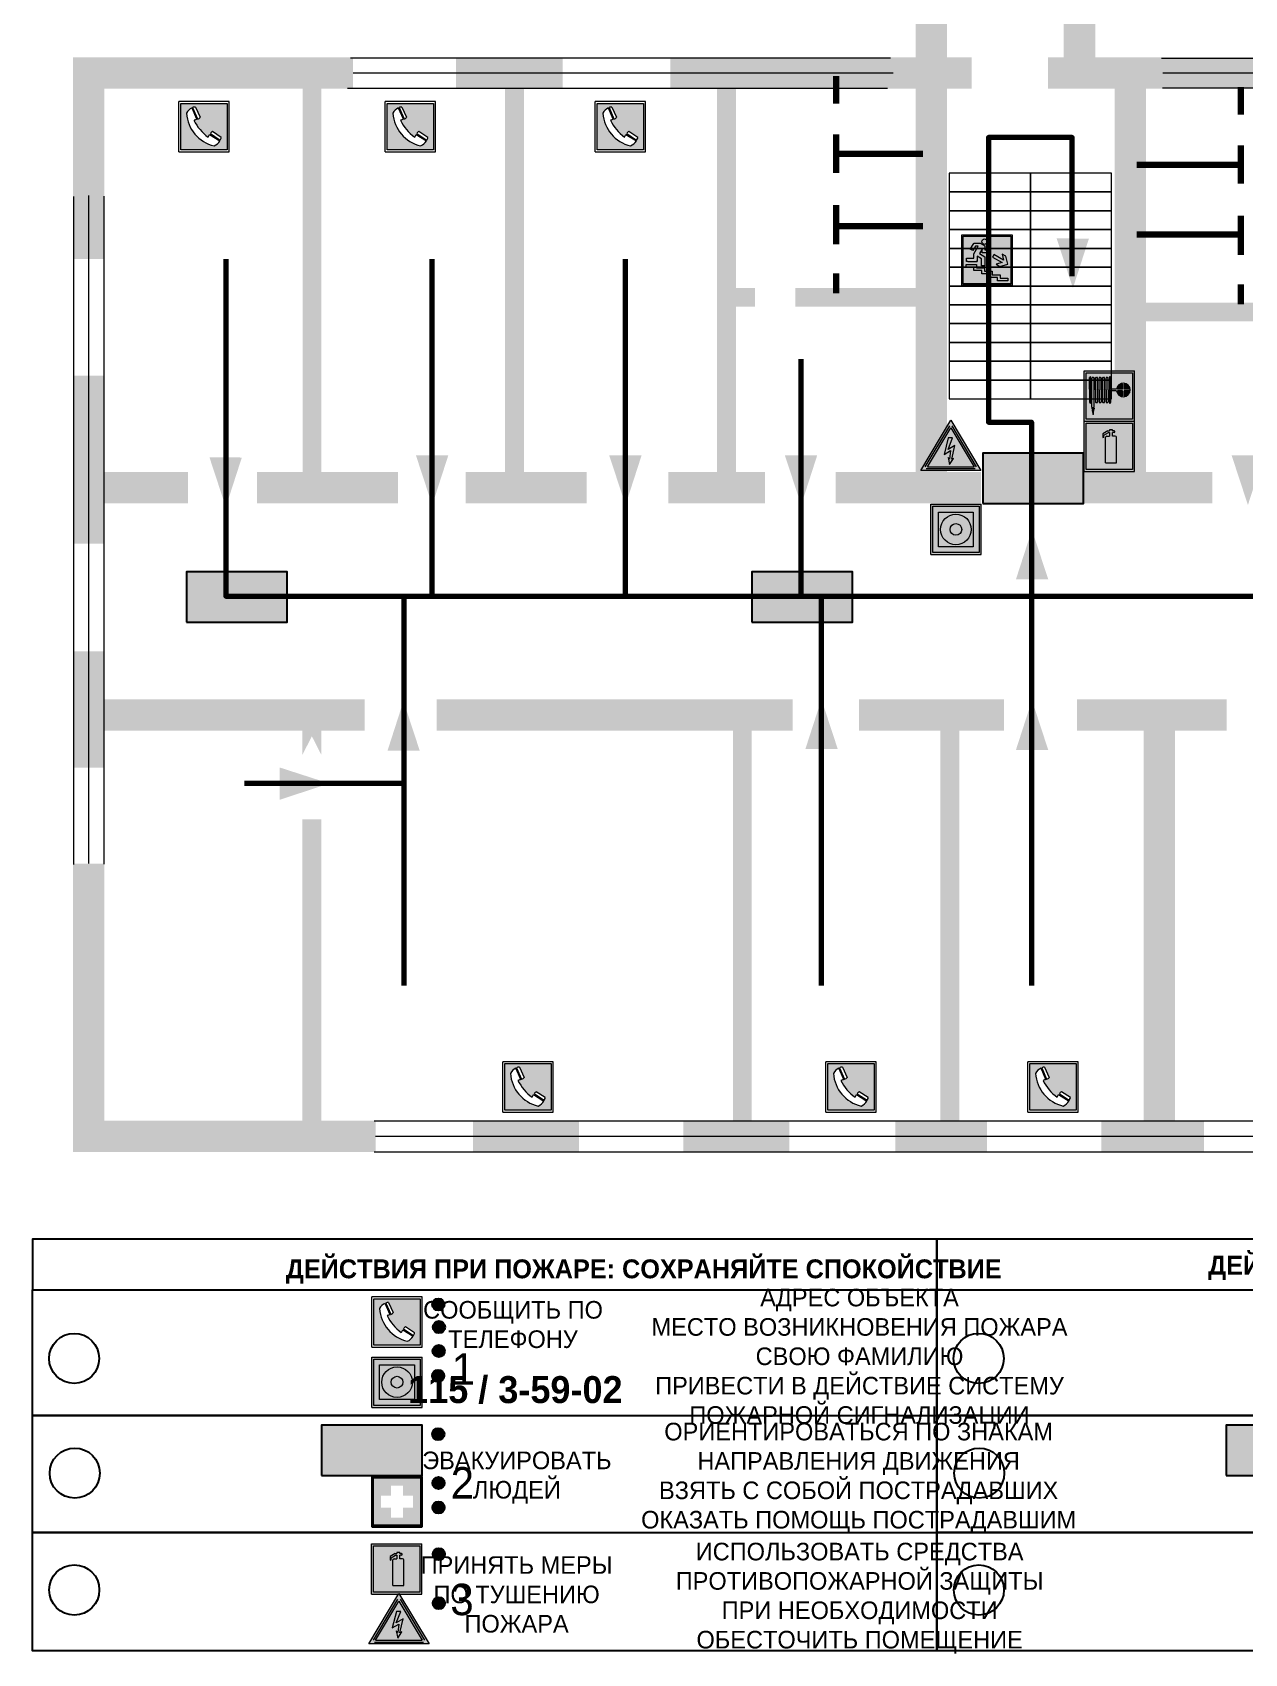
# Model space of a CAD drawing. Header units: millimetres. Extents: x 13114 to 67229, y 22859 to 38520.
# Drawn here: x 24427.2 to 24619.8, y 35580.2 to 35837.9 of the extents above; entities that cross this region are included whole.
import ezdxf

# ---------------------------------------------------------------- set-up
doc = ezdxf.new("R2010")
doc.units = ezdxf.units.MM
doc.layers.add('План_Штампы', color=7, linetype='Continuous')
doc.styles.add('обычный', font='arial.ttf')

# ---------------------------------------------------------------- blocks, each defined once
blk = doc.blocks.new('A$C7B4425F7')
at = {"true_color": 0xffffff}
blk.add_hatch(color=7, dxfattribs=at).paths.add_polyline_path([(0, 0), (-16, 0), (-16, -8), (0, -8)])
h = blk.add_hatch(color=126)
h.paths.add_polyline_path([(-0.2, -0.2), (-15.8, -0.2), (-15.8, -7.8), (-0.2, -7.8)])
h.paths.add_polyline_path([(-11.76, -2.03), (-11.76, -3.66), (-11.17, -3.66, -0.568275), (-11.17, -6.18), (-12.58, -6.18), (-12.58, -2.03)], flags=16)
h.paths.add_polyline_path([(-13.33, -4.12, -0.495768), (-13.59, -6.18), (-15.03, -6.18), (-15.03, -2.03), (-13.59, -2.03, -0.487973)], flags=16)
h.paths.add_polyline_path([(-10.25, -2.03), (-9.48, -2.03), (-9.48, -6.18), (-10.25, -6.18)], flags=16)
h.paths.add_polyline_path([(-13.84, -3.69), (-14.24, -3.69), (-14.24, -3.03), (-13.9, -3.03, -0.692621)], flags=0)
h.paths.add_polyline_path([(-9.15, -2.03), (-8.4, -2.03), (-8.04, -3.07), (-7.68, -2.03), (-6.93, -2.03), (-7.64, -4.1), (-6.93, -6.18), (-7.68, -6.18), (-8.04, -5.14), (-8.4, -6.18), (-9.15, -6.18), (-8.44, -4.1)], flags=16)
h.paths.add_polyline_path([(-11.76, -4.46), (-11.42, -4.46, -0.692621), (-11.36, -5.12), (-11.76, -5.12)], flags=0)
h.paths.add_polyline_path([(-13.9, -5.2), (-14.24, -5.2), (-14.24, -4.55), (-13.84, -4.55, -0.708038)], flags=0)
edge = h.paths.add_edge_path(flags=16)
edge.add_ellipse((-5.51, -4.08), major_axis=(0, 2.05), ratio=0.586184, start_angle=0, end_angle=360)
edge = h.paths.add_edge_path(flags=0)
edge.add_ellipse((-5.51, -4.08), major_axis=(0, 1.14), ratio=0.454828, start_angle=0, end_angle=360)
h.paths.add_polyline_path([(-4.13, -4.96, 0.377264), (-3.48, -4.52, 0.0555), (-3.16, -2.03), (-1.66, -2.03), (-1.66, -4.96), (-0.96, -4.96), (-0.96, -7.01), (-1.75, -7.01), (-1.75, -6.18), (-3.3, -6.18), (-3.3, -7.02), (-4.13, -7.02)], flags=16)
h.paths.add_polyline_path([(-2.73, -2.91), (-2.28, -2.91), (-2.28, -4.96), (-3.05, -4.96, 0.079136)], flags=0)
at = {"color": 126}
blk.add_lwpolyline([(-16, -8), (0, -8), (0, 0), (-16, 0)], close=True, dxfattribs=at)
blk = doc.blocks.new('вниз')
at = {"lineweight": 0, "true_color": 0xffffff}
h = blk.add_hatch(color=7, dxfattribs=at)
h.dxf.hatch_style = 1
h.paths.add_polyline_path([(40994.51, -4472.22), (40986.51, -4472.22), (40986.51, -4480.22), (40994.51, -4480.22)])
h.paths.add_polyline_path([(40994.31, -4472.42), (40994.31, -4480.01), (40986.71, -4480.01), (40986.71, -4472.42)], flags=16)
h.paths.add_polyline_path([(40988.43, -4473.53), (40989.43, -4473.53), (40990.19, -4473.96), (40990.19, -4474.6), (40991, -4474.6), (40991, -4475.06), (40989.73, -4475.06), (40989.73, -4474.46), (40989.3, -4475.18), (40990.17, -4475.7), (40990.17, -4477.11), (40989.63, -4477.11), (40989.63, -4476.01), (40988.94, -4475.59), (40988.94, -4476.46), (40988.94, -4476.46), (40987.47, -4476.46), (40987.26, -4476.46), (40987.26, -4475.92), (40988.4, -4475.92), (40988.4, -4475.2), (40989.1, -4473.99), (40988.66, -4473.99), (40988.24, -4474.7), (40987.86, -4474.47), (40988.41, -4473.56)], flags=0)
h.paths.add_polyline_path([(40990.55, -4473.29, -1), (40989.69, -4473.29, -1)], flags=0)
h.paths.add_polyline_path([(40988.85, -4476.89), (40988.85, -4477.43), (40990.1, -4477.43), (40990.1, -4477.99), (40991.34, -4477.99), (40991.34, -4478.54), (40992.59, -4478.54), (40992.59, -4479.09), (40993.83, -4479.09), (40993.83, -4479.52), (40992.17, -4479.52), (40992.17, -4478.97), (40990.91, -4478.97), (40990.91, -4478.41), (40989.68, -4478.41), (40989.68, -4477.86), (40988.43, -4477.86), (40988.43, -4477.31), (40987.6, -4477.31), (40987.18, -4477.31), (40987.18, -4476.89)], flags=0)
h.paths.add_polyline_path([(40991.61, -4475.33), (40993.12, -4476.2), (40992.9, -4475.27), (40993.48, -4475.6), (40993.83, -4476.88), (40992.56, -4477.22), (40991.97, -4476.88), (40992.9, -4476.61), (40991.38, -4475.74), (40991.58, -4475.39)], flags=0)
h.paths.add_polyline_path([(40990.19, -4473.96), (40989.43, -4473.53), (40988.43, -4473.53), (40988.41, -4473.56), (40987.86, -4474.47), (40988.24, -4474.7), (40988.66, -4473.99), (40989.1, -4473.99), (40988.4, -4475.2), (40988.4, -4475.92), (40987.26, -4475.92), (40987.26, -4476.46), (40987.47, -4476.46), (40988.94, -4476.46), (40988.94, -4476.27), (40988.94, -4475.59), (40989.63, -4476.01), (40989.63, -4477.11), (40990.17, -4477.11), (40990.17, -4475.7), (40989.3, -4475.18), (40989.73, -4474.46), (40989.73, -4475.06), (40991, -4475.06), (40991, -4474.6), (40990.19, -4474.6)], flags=0)
h.paths.add_polyline_path([(40990.55, -4473.29, 1), (40989.69, -4473.29, 1)], flags=0)
h.paths.add_polyline_path([(40991.61, -4475.33), (40991.58, -4475.39), (40991.38, -4475.74), (40992.9, -4476.61), (40991.97, -4476.88), (40992.56, -4477.22), (40993.83, -4476.88), (40993.48, -4475.6), (40992.9, -4475.27), (40993.12, -4476.2)], flags=0)
h.paths.add_polyline_path([(40990.1, -4477.43), (40988.85, -4477.43), (40988.85, -4476.89), (40987.18, -4476.89), (40987.18, -4477.31), (40987.6, -4477.31), (40988.43, -4477.31), (40988.43, -4477.86), (40989.68, -4477.86), (40989.68, -4478.41), (40990.91, -4478.41), (40990.91, -4478.97), (40992.17, -4478.97), (40992.17, -4479.52), (40993.83, -4479.52), (40993.83, -4479.09), (40992.59, -4479.09), (40992.59, -4478.54), (40991.34, -4478.54), (40991.34, -4477.99), (40990.1, -4477.99)], flags=0)
at = {"lineweight": 0}
h = blk.add_hatch(color=126, dxfattribs=at)
h.dxf.hatch_style = 1
h.paths.add_polyline_path([(40994.31, -4472.42), (40986.71, -4472.42), (40986.71, -4480.01), (40994.31, -4480.01)])
h.paths.add_polyline_path([(40988.43, -4473.53), (40989.43, -4473.53), (40990.19, -4473.96), (40990.19, -4474.6), (40991, -4474.6), (40991, -4475.06), (40989.73, -4475.06), (40989.73, -4474.46), (40989.3, -4475.18), (40990.17, -4475.7), (40990.17, -4477.11), (40989.63, -4477.11), (40989.63, -4476.01), (40988.94, -4475.59), (40988.94, -4476.46), (40988.94, -4476.46), (40987.47, -4476.46), (40987.26, -4476.46), (40987.26, -4475.92), (40988.4, -4475.92), (40988.4, -4475.2), (40989.1, -4473.99), (40988.66, -4473.99), (40988.24, -4474.7), (40987.86, -4474.47), (40988.41, -4473.56)], flags=16)
h.paths.add_polyline_path([(40990.55, -4473.29, -1), (40989.69, -4473.29, -1)], flags=16)
h.paths.add_polyline_path([(40988.85, -4476.89), (40988.85, -4477.43), (40990.1, -4477.43), (40990.1, -4477.99), (40991.34, -4477.99), (40991.34, -4478.54), (40992.59, -4478.54), (40992.59, -4479.09), (40993.83, -4479.09), (40993.83, -4479.52), (40992.17, -4479.52), (40992.17, -4478.97), (40990.91, -4478.97), (40990.91, -4478.41), (40989.68, -4478.41), (40989.68, -4477.86), (40988.43, -4477.86), (40988.43, -4477.31), (40987.6, -4477.31), (40987.18, -4477.31), (40987.18, -4476.89)], flags=16)
h.paths.add_polyline_path([(40991.61, -4475.33), (40993.12, -4476.2), (40992.9, -4475.27), (40993.48, -4475.6), (40993.83, -4476.88), (40992.56, -4477.22), (40991.97, -4476.88), (40992.9, -4476.61), (40991.38, -4475.74), (40991.58, -4475.39)], flags=16)
at = {"lineweight": 0, "true_color": 0xffffff}
h = blk.add_hatch(color=7, dxfattribs=at)
h.dxf.hatch_style = 1
h.paths.add_polyline_path([(40989.73, -4474.46), (40989.73, -4475.06), (40991, -4475.06), (40991, -4474.6), (40990.19, -4474.6), (40990.19, -4473.96), (40989.43, -4473.53), (40988.43, -4473.53), (40988.41, -4473.56), (40987.86, -4474.47), (40988.24, -4474.7), (40988.66, -4473.99), (40989.1, -4473.99), (40988.4, -4475.2), (40988.4, -4475.92), (40987.26, -4475.92), (40987.26, -4476.46), (40987.47, -4476.46), (40988.94, -4476.46), (40988.94, -4475.59), (40989.63, -4476.01), (40989.63, -4477.11), (40990.17, -4477.11), (40990.17, -4475.7), (40989.3, -4475.18)])
h.paths.add_polyline_path([(40989.69, -4473.29, 1), (40990.55, -4473.29, 1)])
h.paths.add_polyline_path([(40991.61, -4475.33), (40991.58, -4475.39), (40991.38, -4475.74), (40992.9, -4476.61), (40991.97, -4476.88), (40992.56, -4477.22), (40993.83, -4476.88), (40993.48, -4475.6), (40992.9, -4475.27), (40993.12, -4476.2)])
h.paths.add_polyline_path([(40990.1, -4477.43), (40988.85, -4477.43), (40988.85, -4476.89), (40987.18, -4476.89), (40987.18, -4477.31), (40987.6, -4477.31), (40988.43, -4477.31), (40988.43, -4477.86), (40989.68, -4477.86), (40989.68, -4478.41), (40990.91, -4478.41), (40990.91, -4478.97), (40992.17, -4478.97), (40992.17, -4479.52), (40993.83, -4479.52), (40993.83, -4479.09), (40992.59, -4479.09), (40992.59, -4478.54), (40991.34, -4478.54), (40991.34, -4477.99), (40990.1, -4477.99)])
at = {"color": 126, "lineweight": 0}
for points in [[(40986.51, -4472.22), (40994.51, -4472.22), (40994.51, -4480.22), (40986.51, -4480.22)], [(40986.71, -4472.42), (40994.31, -4472.42), (40994.31, -4480.01), (40986.71, -4480.01)]]:
    blk.add_lwpolyline(points, close=True, dxfattribs=at)
for points in [[(40987.47, -4476.46), (40987.26, -4476.46), (40987.26, -4475.92), (40988.4, -4475.92), (40988.4, -4475.2), (40989.1, -4473.99), (40988.66, -4473.99), (40988.24, -4474.7), (40987.86, -4474.47), (40988.41, -4473.56), (40988.43, -4473.53), (40989.43, -4473.53), (40990.19, -4473.96), (40990.19, -4474.6), (40991, -4474.6), (40991, -4475.06), (40989.73, -4475.06), (40989.73, -4474.46), (40989.3, -4475.18), (40990.17, -4475.7), (40990.17, -4477.11), (40989.63, -4477.11), (40989.63, -4476.01), (40988.94, -4475.59), (40988.94, -4476.46)], [(40991.58, -4475.39), (40991.38, -4475.74), (40992.9, -4476.61), (40991.97, -4476.88), (40992.56, -4477.22), (40993.83, -4476.88), (40993.48, -4475.6), (40992.9, -4475.27), (40993.12, -4476.2), (40991.61, -4475.33), (40991.58, -4475.39)], [(40987.6, -4477.31), (40987.18, -4477.31), (40987.18, -4476.89), (40988.85, -4476.89), (40988.85, -4477.43), (40990.1, -4477.43), (40990.1, -4477.99), (40991.34, -4477.99), (40991.34, -4478.54), (40992.59, -4478.54), (40992.59, -4479.09), (40993.83, -4479.09), (40993.83, -4479.52), (40992.17, -4479.52), (40992.17, -4478.97), (40990.91, -4478.97), (40990.91, -4478.41), (40989.68, -4478.41), (40989.68, -4477.86), (40988.43, -4477.86), (40988.43, -4477.31), (40987.6, -4477.31)], [(40987.47, -4476.46), (40988.94, -4476.46), (40988.94, -4476.27)]]:
    blk.add_lwpolyline(points, dxfattribs=at)
blk.add_circle((40990.12, -4473.29), 0.432, dxfattribs=at)
blk = doc.blocks.new('A$C32E8229D')
at = {"true_color": 0xffffff}
blk.add_hatch(color=7, dxfattribs=at).paths.add_polyline_path([(0, 0), (0, -8), (16, -8), (16, 0)])
h = blk.add_hatch(color=126)
h.paths.add_polyline_path([(0.2, -0.2), (15.8, -0.2), (15.8, -7.8), (0.2, -7.8)])
h.paths.add_polyline_path([(13.49, -2.05), (12.08, -2.05), (11.37, -2.63, 0.162397), (11.29, -2.84), (11.29, -3.63), (10.35, -3.63), (10.35, -4.05), (11.68, -4.05), (11.68, -3.48), (12.26, -4.28), (11.29, -5.1), (11.29, -6.78), (11.85, -6.78), (11.85, -5.44), (12.8, -4.64), (12.8, -5.94), (14.46, -5.94), (14.46, -5.39), (13.45, -5.39), (13.45, -3.97), (12.46, -2.59), (13.15, -2.59), (13.69, -3.34), (14.18, -3)], flags=16)
h.paths.add_polyline_path([(10.74, -1.82, 1), (11.8, -1.82, 1)], flags=16)
h.paths.add_polyline_path([(9.39, -3.59), (5.99, -3.59), (6.56, -3.03), (5.91, -3.03), (5.1, -3.83), (5.91, -4.64), (6.56, -4.64), (5.99, -4.09), (9.39, -4.09)], flags=16)
h.paths.add_polyline_path([(4.29, -1.08), (1.72, -1.08), (1.72, -6.6), (4.29, -6.6)], flags=16)
at = {"color": 126}
blk.add_lwpolyline([(16, -8), (0, -8), (0, 0), (16, 0)], close=True, dxfattribs=at)
blk = doc.blocks.new('A$C3E6D3DDE')
at = {"lineweight": 5}
h = blk.add_hatch(color=40, dxfattribs=at)
h.paths.add_polyline_path([(24.1, 1.45), (16.46, -11.35), (31.74, -11.35)])
h.paths.add_polyline_path([(24.09, -0.46), (30.03, -10.41), (18.14, -10.41)], flags=16)
h.paths.add_polyline_path([(24.54, -3.08), (23.41, -6.02), (25.13, -5.01), (24.33, -8.5), (24.82, -8.27), (23.79, -9.86), (23.4, -8.04), (23.8, -8.43), (24.04, -6.29), (22.39, -7.25), (23.44, -3.08)], flags=0)
h = blk.add_hatch(color=256, dxfattribs=at)
h.paths.add_polyline_path([(24.37, 0.03, 0.567511), (23.82, 0.03), (17.59, -10.4, 0.582454), (17.86, -10.88), (30.32, -10.88, 0.582149), (30.6, -10.4)])
h.paths.add_polyline_path([(24.09, -0.46), (18.14, -10.41), (30.03, -10.41)], flags=16)
h.paths.add_polyline_path([(24.54, -3.08), (23.41, -6.02), (25.13, -5.01), (24.33, -8.5), (24.82, -8.27), (23.79, -9.86), (23.4, -8.04), (23.8, -8.43), (24.04, -6.29), (22.39, -7.25), (23.44, -3.08)], flags=0)
h = blk.add_hatch(color=40, dxfattribs=at)
h.paths.add_polyline_path([(24.09, -0.46), (18.14, -10.41), (30.03, -10.41)])
h.paths.add_polyline_path([(24.82, -8.27), (23.79, -9.86), (23.4, -8.04), (23.8, -8.43), (24.04, -6.29), (22.39, -7.25), (23.44, -3.08), (24.54, -3.08), (23.41, -6.02), (25.13, -5.01), (24.33, -8.5)], flags=16)
at = {"color": 40, "lineweight": 5}
for p, q in [((16.46, -11.35), (24.1, 1.45)), ((24.1, 1.45), (31.74, -11.35))]:
    blk.add_line(p, q, dxfattribs=at)
at = {"lineweight": 5}
for p, q in [((17.59, -10.4), (23.82, 0.03)), ((24.37, 0.03), (30.6, -10.4)), ((18.14, -10.41), (24.09, -0.46)), ((23.44, -3.08), (22.39, -7.25)), ((23.41, -6.02), (24.54, -3.08)), ((24.54, -3.08), (23.44, -3.08)), ((24.09, -0.46), (30.03, -10.41)), ((22.39, -7.25), (24.04, -6.29)), ((23.8, -8.43), (23.4, -8.04)), ((23.4, -8.04), (23.79, -9.86)), ((25.13, -5.01), (23.41, -6.02)), ((24.04, -6.29), (23.8, -8.43)), ((24.33, -8.5), (25.13, -5.01)), ((17.86, -10.88), (30.32, -10.88)), ((18.14, -10.41), (30.03, -10.41)), ((23.79, -9.86), (24.82, -8.27)), ((24.82, -8.27), (24.33, -8.5))]:
    blk.add_line(p, q, dxfattribs=at)
at = {"color": 50, "lineweight": 5}
blk.add_line((31.74, -11.35), (16.46, -11.35), dxfattribs=at)
blk = doc.blocks.new('A$C456E1F9C')
at = {"lineweight": 5}
h = blk.add_hatch(color=242, dxfattribs=at)
h.paths.add_polyline_path([(0.51, -1.47), (0.51, -13.26), (12.29, -13.26), (12.29, -1.47)])
h.paths.add_polyline_path([(5.42, -4.95, -0.254479), (4.78, -5.4), (3.52, -2.53, -0.209735), (4.23, -2.4)], flags=16)
h.paths.add_polyline_path([(8.53, -8.6), (10.87, -10.17), (10.54, -10.76), (8.03, -9.13, -0.192251)], flags=16)
h.paths.add_polyline_path([(4.61, -5.49, 0.005518), (3.87, -5.72, 0.128647), (7.49, -10.01, 0.00809), (7.83, -9.33), (10.47, -10.97, -0.16736), (8.99, -12.25, -0.327862), (1.95, -3.95, -0.166952), (3.36, -2.62)], flags=16)
at = {"color": 242, "lineweight": 5}
for p, q in [((0, -13.77), (0, -0.97)), ((12.8, -0.97), (0, -0.97)), ((4.61, -5.49), (3.36, -2.62)), ((3.52, -2.53), (4.78, -5.4)), ((4.23, -2.4), (5.42, -4.95)), ((12.8, -13.77), (12.8, -0.97)), ((7.83, -9.33), (10.47, -10.97)), ((8.03, -9.13), (10.54, -10.76)), ((10.81, -10.12), (8.53, -8.6)), ((10.54, -10.76), (10.8, -10.3)), ((10.8, -10.3), (10.81, -10.12)), ((0, -13.77), (12.8, -13.77))]:
    blk.add_line(p, q, dxfattribs=at)
blk.add_lwpolyline([(0.51, -1.47), (12.29, -1.47), (12.29, -13.26), (0.51, -13.26)], close=True, dxfattribs=at)
for centre, radius, start, end in [((4.59, -5.34), 2.99, 114.2845, 152.1974), ((11.12, -3.31), 9.19, 183.9915, 256.6009), ((4.02, -3.27), 0.891, 76.3284, 123.7092), ((14.98, -39.1), 35.17, 107.1487, 108.4135), ((13.86, -0.94), 11.08, 205.5536, 234.8762), ((4.68, -4.59), 0.824, 276.9621, 334.0723), ((-13.31, 0.8), 23.44, 332.5487, 334.4027), ((8.94, -9.5), 0.989, 114.4092, 157.9388), ((7.87, -9.46), 3, 291.9291, 329.9329)]:
    blk.add_arc(centre, radius, start, end, dxfattribs=at)
blk = doc.blocks.new('A$C54414219')
at = {"true_color": 0xffffff}
h = blk.add_hatch(color=7, dxfattribs=at)
h.paths.add_polyline_path([(2.39, -9.45), (2.39, -18.3), (11.23, -18.3), (11.23, -9.45)], flags=0)
h.paths.add_polyline_path([(10.71, -13.87, -1), (2.92, -13.87, -1)], flags=0)
h.paths.add_polyline_path([(8.3, -13.87, -1), (5.33, -13.87, -1)], flags=0)
h.paths.add_polyline_path([(0.41, -7.47), (0.41, -20.27), (13.21, -20.27), (13.21, -7.47)])
h.paths.add_polyline_path([(0.92, -19.77), (12.71, -19.77), (12.71, -7.98), (0.92, -7.98)], flags=16)
h.paths.add_polyline_path([(11.23, -9.45), (11.23, -18.3), (2.39, -18.3), (2.39, -9.45)], flags=0)
at = {"lineweight": 5}
h = blk.add_hatch(color=242, dxfattribs=at)
h.paths.add_polyline_path([(12.71, -7.98), (0.92, -7.98), (0.92, -19.77), (12.71, -19.77)])
h.paths.add_polyline_path([(11.23, -18.3), (2.39, -18.3), (2.39, -9.45), (11.23, -9.45)], flags=16)
h.paths.add_polyline_path([(10.71, -13.87, -1), (2.92, -13.87, -1)], flags=0)
h.paths.add_polyline_path([(8.3, -13.87, -1), (5.33, -13.87, -1)], flags=0)
at = {"true_color": 0xffffff}
h = blk.add_hatch(color=7, dxfattribs=at)
h.paths.add_polyline_path([(2.39, -9.45), (2.39, -18.3), (11.23, -18.3), (11.23, -9.45)])
h.paths.add_polyline_path([(10.71, -13.87, -1), (2.92, -13.87, -1)], flags=16)
h.paths.add_polyline_path([(8.3, -13.87, -1), (5.33, -13.87, -1)], flags=0)
at = {"lineweight": 5}
h = blk.add_hatch(color=242, dxfattribs=at)
h.paths.add_polyline_path([(2.92, -13.87, 1), (10.71, -13.87, 1)])
h.paths.add_polyline_path([(8.3, -13.87, -1), (5.33, -13.87, -1)], flags=16)
at = {"color": 242, "lineweight": 5}
for p, q in [((0.41, -20.27), (0.41, -7.47)), ((0.41, -7.47), (13.21, -7.47)), ((0.41, -7.47), (13.21, -7.47)), ((13.21, -20.27), (13.21, -7.47)), ((0.41, -20.27), (13.21, -20.27))]:
    blk.add_line(p, q, dxfattribs=at)
for points in [[(0.92, -7.98), (12.71, -7.98), (12.71, -19.77), (0.92, -19.77)], [(2.39, -9.45), (11.23, -9.45), (11.23, -18.3), (2.39, -18.3)]]:
    blk.add_lwpolyline(points, close=True, dxfattribs=at)
for radius in [3.89, 1.49]:
    blk.add_circle((6.81, -13.87), radius, dxfattribs=at)
blk = doc.blocks.new('A$C18900ED3')
h = blk.add_hatch(color=126)
h.paths.add_polyline_path([(-0.18, -0.18), (-7.02, -0.18), (-7.02, -7.02), (-0.18, -7.02)])
h.paths.add_polyline_path([(-5.89, -4.46), (-5.89, -2.77), (-4.46, -2.77), (-4.46, -1.31), (-2.77, -1.31), (-2.77, -2.77), (-1.33, -2.77), (-1.33, -4.46), (-2.77, -4.46), (-2.77, -5.89), (-4.46, -5.89), (-4.46, -4.46)], flags=16)
at = {"color": 126}
for p, q in [((-7.2, 0), (-7.2, -7.2)), ((0, 0), (-7.2, 0)), ((0, -7.2), (0, 0)), ((-7.02, -7.02), (-7.02, -0.18)), ((-7.02, -0.18), (-0.18, -0.18)), ((-0.18, -0.18), (-0.18, -7.02)), ((-7.2, -7.2), (0, -7.2)), ((-0.18, -7.02), (-7.02, -7.02))]:
    blk.add_line(p, q, dxfattribs=at)
blk = doc.blocks.new('A$C3AD82952')
at = {"true_color": 0xf5f5ff}
h = blk.add_hatch(color=7, dxfattribs=at)
h.dxf.hatch_style = 1
h.paths.add_polyline_path([(8.21, 8.73, 0.414214), (7.89, 9.05), (7.22, 9.05), (7.22, 9.92), (7.59, 9.92, 1), (7.57, 10.36), (7.22, 10.36), (7.22, 10.6), (6.43, 10.6), (6.43, 10.36), (6.01, 10.36), (4.74, 9.59), (4.74, 8.69), (4.98, 8.73), (4.98, 9.26), (6.12, 9.91), (6.43, 9.91), (6.43, 9.05), (5.76, 9.05, 0.414214), (5.44, 8.73), (5.44, 2.2), (8.21, 2.2)], flags=0)
h.paths.add_polyline_path([(12.8, 12.8), (0, 12.8), (0, 0), (12.8, 0)])
h.paths.add_polyline_path([(0.51, 12.29), (12.29, 12.29), (12.29, 0.51), (0.51, 0.51)], flags=16)
h.paths.add_polyline_path([(4.74, 9.59), (6.01, 10.36), (6.43, 10.36), (6.43, 10.6), (7.22, 10.6), (7.22, 10.36), (7.59, 10.36, -0.94586), (7.59, 9.92), (7.22, 9.92), (7.22, 9.05), (7.89, 9.05, -0.414214), (8.21, 8.73), (8.21, 2.2), (5.44, 2.2), (5.44, 8.73, -0.414214), (5.76, 9.05), (6.43, 9.05), (6.43, 9.91), (6.12, 9.91), (4.98, 9.26), (4.98, 8.73), (4.74, 8.69)], flags=0)
h = blk.add_hatch(color=242)
h.dxf.hatch_style = 1
h.paths.add_polyline_path([(12.29, 12.29), (0.51, 12.29), (0.51, 0.51), (12.29, 0.51)])
h.paths.add_polyline_path([(4.74, 8.69), (4.74, 9.59), (6.01, 10.36), (6.43, 10.36), (6.43, 10.6), (7.22, 10.6), (7.22, 10.36), (7.59, 10.36, -0.94586), (7.59, 9.92), (7.22, 9.92), (7.22, 9.05), (7.89, 9.05, -0.414214), (8.21, 8.73), (8.21, 2.2), (5.44, 2.2), (5.44, 8.73, -0.414214), (5.76, 9.05), (6.43, 9.05), (6.43, 9.91), (6.12, 9.91), (4.98, 9.26), (4.98, 8.73)], flags=16)
h = blk.add_hatch(color=7, dxfattribs=at)
h.dxf.hatch_style = 1
h.paths.add_polyline_path([(8.21, 8.73, 0.414214), (7.89, 9.05), (7.22, 9.05), (7.22, 9.92), (7.59, 9.92, 1), (7.57, 10.36), (7.22, 10.36), (7.22, 10.6), (6.43, 10.6), (6.43, 10.36), (6.01, 10.36), (4.74, 9.59), (4.74, 8.69), (4.98, 8.73), (4.98, 9.26), (6.12, 9.91), (6.43, 9.91), (6.43, 9.05), (5.76, 9.05, 0.414214), (5.44, 8.73), (5.44, 2.2), (8.21, 2.2)])
at = {"color": 242, "lineweight": 5}
for p, q in [((0, 0), (0, 12.8)), ((0, 12.8), (12.8, 12.8)), ((12.8, 0), (12.8, 12.8)), ((6.01, 10.36), (4.74, 9.59)), ((4.74, 9.59), (4.74, 8.69)), ((4.74, 8.69), (4.98, 8.73)), ((4.98, 9.26), (6.12, 9.91)), ((4.98, 8.73), (4.98, 9.26)), ((5.44, 2.2), (5.44, 8.73)), ((5.76, 9.05), (6.43, 9.05)), ((6.01, 10.36), (6.43, 10.36)), ((6.12, 9.91), (6.43, 9.91)), ((7.22, 10.6), (6.43, 10.6)), ((6.43, 10.6), (6.43, 10.36)), ((6.43, 9.91), (6.43, 9.05)), ((7.22, 10.36), (7.22, 10.6)), ((7.59, 10.36), (7.22, 10.36)), ((7.22, 9.05), (7.22, 9.92)), ((7.59, 9.92), (7.22, 9.92)), ((7.89, 9.05), (7.22, 9.05)), ((8.21, 2.2), (8.21, 8.73)), ((0, 0), (12.8, 0)), ((5.44, 2.2), (8.21, 2.2))]:
    blk.add_line(p, q, dxfattribs=at)
blk.add_lwpolyline([(0.51, 12.29), (12.29, 12.29), (12.29, 0.51), (0.51, 0.51)], close=True, dxfattribs=at)
for centre, radius, start, end in [((5.76, 8.73), 0.32, 90, 180), ((7.58, 10.14), 0.223, 273.1875, 86.8125), ((7.89, 8.73), 0.32, 0, 90)]:
    blk.add_arc(centre, radius, start, end, dxfattribs=at)
blk = doc.blocks.new('A$C37112FD5')
at = {"true_color": 0xf5f5ff}
h = blk.add_hatch(color=7, dxfattribs=at)
h.dxf.hatch_style = 1
h.paths.add_polyline_path([(12.8, -7.4), (0, -7.4), (0, -20.2), (12.8, -20.2)])
h.paths.add_polyline_path([(12.29, -7.91), (12.29, -19.69), (0.51, -19.69), (0.51, -7.91)], flags=16)
h.paths.add_polyline_path([(4.98, -9.04, -0.42597), (5.17, -9.22), (5.17, -12.25), (5.17, -15.29, -0.432244), (4.98, -15.47), (4.83, -15.47, -0.42597), (4.64, -15.29), (4.64, -12.25), (4.64, -9.22, -0.432244), (4.83, -9.04)], flags=0)
h.paths.add_polyline_path([(4.28, -9.22), (4.28, -12.25), (4.28, -15.29, -0.432244), (4.09, -15.47), (3.94, -15.47, -0.42597), (3.75, -15.29), (3.75, -12.25), (3.75, -9.22, -0.432244), (3.94, -9.04), (4.09, -9.04, -0.42597)], flags=0)
h.paths.add_polyline_path([(5.72, -9.04), (5.87, -9.04, -0.42597), (6.06, -9.22), (6.06, -12.25), (6.06, -15.29, -0.432244), (5.87, -15.47), (5.72, -15.47, -0.42597), (5.53, -15.29), (5.53, -12.25), (5.53, -9.22, -0.432244)], flags=0)
h.paths.add_polyline_path([(6.42, -8.9), (6.5, -8.9, -0.42597), (6.69, -9.08), (6.69, -12.03), (8.21, -12.03, -15.824349), (8.21, -12.47), (6.69, -12.47), (6.69, -15.42, -0.432244), (6.5, -15.6), (6.42, -15.6)], flags=0)
h.paths.add_polyline_path([(3.39, -9.22), (3.39, -12.25), (3.39, -15.29, -0.432244), (3.2, -15.47), (3.05, -15.47, -0.42597), (2.85, -15.29), (2.85, -12.25), (2.85, -9.22, -0.432244), (3.05, -9.04), (3.2, -9.04, -0.42597)], flags=0)
h.paths.add_polyline_path([(2.5, -9.22), (2.5, -16.71), (1.96, -16.71), (1.96, -9.22, -0.432244), (2.15, -9.04), (2.31, -9.04, -0.42597)], flags=0)
h.paths.add_polyline_path([(1.61, -8.9), (1.61, -15.6), (1.57, -15.6, -0.42597), (1.37, -15.42), (1.37, -12.03), (1.37, -9.09, -0.432244), (1.57, -8.9)], flags=0)
h.paths.add_polyline_path([(9.76, -10.81), (9.76, -12.03), (8.49, -12.03, -0.336371)], flags=0)
h.paths.add_polyline_path([(8.49, -12.47), (9.76, -12.47), (9.76, -13.7, -0.336371)], flags=0)
h.paths.add_polyline_path([(10.11, -10.81, -0.336371), (11.38, -12.03), (10.11, -12.03)], flags=0)
h.paths.add_polyline_path([(10.11, -12.47), (11.38, -12.47, -0.336371), (10.11, -13.7)], flags=0)
h.paths.add_polyline_path([(2.5, -16.84), (2.5, -17.05), (1.97, -17.05), (1.97, -16.84)], flags=0)
h.paths.add_polyline_path([(2.5, -17.24, -0.033778), (2.24, -18.6, -0.033778), (1.97, -17.24)], flags=0)
h = blk.add_hatch(color=242)
h.dxf.hatch_style = 1
h.paths.add_polyline_path([(12.29, -7.91), (0.51, -7.91), (0.51, -19.69), (12.29, -19.69)])
h.paths.add_polyline_path([(6.42, -15.6), (6.42, -8.9), (6.5, -8.9, -0.42597), (6.69, -9.08), (6.69, -12.03), (8.21, -12.03, -15.824349), (8.21, -12.47), (6.69, -12.47), (6.69, -15.42, -0.432244), (6.5, -15.6)], flags=16)
h.paths.add_polyline_path([(5.87, -15.47), (5.72, -15.47, -0.42597), (5.53, -15.29), (5.53, -12.25), (5.53, -9.22, -0.432244), (5.72, -9.04), (5.87, -9.04, -0.42597), (6.06, -9.22), (6.06, -12.25), (6.06, -15.29, -0.432244)], flags=16)
h.paths.add_polyline_path([(4.98, -15.47), (4.83, -15.47, -0.42597), (4.64, -15.29), (4.64, -12.25), (4.64, -9.22, -0.432244), (4.83, -9.04), (4.98, -9.04, -0.42597), (5.17, -9.22), (5.17, -12.25), (5.17, -15.29, -0.432244)], flags=16)
h.paths.add_polyline_path([(4.09, -15.47), (3.94, -15.47, -0.42597), (3.75, -15.29), (3.75, -12.25), (3.75, -9.22, -0.432244), (3.94, -9.04), (4.09, -9.04, -0.42597), (4.28, -9.22), (4.28, -12.25), (4.28, -15.29, -0.432244)], flags=16)
h.paths.add_polyline_path([(3.2, -15.47), (3.05, -15.47, -0.42597), (2.85, -15.29), (2.85, -12.25), (2.85, -9.22, -0.432244), (3.05, -9.04), (3.2, -9.04, -0.42597), (3.39, -9.22), (3.39, -12.25), (3.39, -15.29, -0.432244)], flags=16)
h.paths.add_polyline_path([(2.5, -17.05), (1.97, -17.05), (1.97, -16.84), (2.5, -16.84)], flags=16)
h.paths.add_polyline_path([(2.5, -17.24, -0.033778), (2.24, -18.6, -0.033778), (1.97, -17.24)], flags=16)
h.paths.add_polyline_path([(2.5, -16.71), (1.96, -16.71), (1.96, -9.22, -0.432244), (2.15, -9.04), (2.31, -9.04, -0.42597), (2.5, -9.22)], flags=16)
h.paths.add_polyline_path([(1.61, -15.6), (1.57, -15.6, -0.42597), (1.37, -15.42), (1.37, -12.03), (1.37, -9.09, -0.432244), (1.57, -8.9), (1.61, -8.9)], flags=16)
h.paths.add_polyline_path([(8.49, -12.47), (9.76, -12.47), (9.76, -13.7, -0.336371)], flags=0)
h.paths.add_polyline_path([(10.11, -13.7), (10.11, -12.47), (11.38, -12.47, -0.336371)], flags=0)
h.paths.add_polyline_path([(8.49, -12.03, -0.336371), (9.76, -10.81), (9.76, -12.03)], flags=0)
h.paths.add_polyline_path([(10.11, -12.03), (10.11, -10.81, -0.336371), (11.38, -12.03)], flags=0)
h = blk.add_hatch(color=7, dxfattribs=at)
h.dxf.hatch_style = 1
h.paths.add_polyline_path([(1.61, -8.9), (1.57, -8.9, 0.432244), (1.37, -9.09), (1.37, -12.03), (1.37, -15.42, 0.42597), (1.57, -15.6), (1.61, -15.6)])
h.paths.add_polyline_path([(2.5, -9.22, 0.42597), (2.31, -9.04), (2.15, -9.04, 0.432244), (1.96, -9.22), (1.96, -16.71), (2.5, -16.71)])
h.paths.add_polyline_path([(2.5, -16.84), (1.97, -16.84), (1.97, -17.05), (2.5, -17.05)])
h.paths.add_polyline_path([(2.5, -17.24), (1.97, -17.24, 0.033778), (2.24, -18.6, 0.033778)])
h.paths.add_polyline_path([(3.39, -12.25), (3.39, -9.22, 0.42597), (3.2, -9.04), (3.05, -9.04, 0.432244), (2.85, -9.22), (2.85, -12.25), (2.85, -15.29, 0.42597), (3.05, -15.47), (3.2, -15.47, 0.432244), (3.39, -15.29)])
h.paths.add_polyline_path([(4.28, -12.25), (4.28, -9.22, 0.42597), (4.09, -9.04), (3.94, -9.04, 0.432244), (3.75, -9.22), (3.75, -12.25), (3.75, -15.29, 0.42597), (3.94, -15.47), (4.09, -15.47, 0.432244), (4.28, -15.29)])
h.paths.add_polyline_path([(5.17, -12.25), (5.17, -9.22, 0.42597), (4.98, -9.04), (4.83, -9.04, 0.432244), (4.64, -9.22), (4.64, -12.25), (4.64, -15.29, 0.42597), (4.83, -15.47), (4.98, -15.47, 0.432244), (5.17, -15.29)])
h.paths.add_polyline_path([(6.06, -12.25), (6.06, -9.22, 0.42597), (5.87, -9.04), (5.72, -9.04, 0.432244), (5.53, -9.22), (5.53, -12.25), (5.53, -15.29, 0.42597), (5.72, -15.47), (5.87, -15.47, 0.432244), (6.06, -15.29)])
h.paths.add_polyline_path([(6.69, -12.47), (8.21, -12.47, 15.824349), (8.21, -12.03), (6.69, -12.03), (6.69, -9.08, 0.42597), (6.5, -8.9), (6.42, -8.9), (6.42, -15.6), (6.5, -15.6, 0.432244), (6.69, -15.42)])
h.paths.add_polyline_path([(8.49, -12.47), (9.76, -12.47), (9.76, -13.7, -0.336371)], flags=16)
h.paths.add_polyline_path([(8.49, -12.03, -0.336371), (9.76, -10.81), (9.76, -12.03)], flags=16)
h.paths.add_polyline_path([(10.11, -12.47), (11.38, -12.47, -0.336371), (10.11, -13.7)], flags=16)
h.paths.add_polyline_path([(10.11, -12.03), (10.11, -10.81, -0.336371), (11.38, -12.03)], flags=16)
h = blk.add_hatch(color=242)
h.dxf.hatch_style = 1
h.paths.add_polyline_path([(9.76, -10.81, 0.336371), (8.49, -12.03), (9.76, -12.03)])
h.paths.add_polyline_path([(10.11, -10.81), (10.11, -12.03), (11.38, -12.03, 0.336371)])
h.paths.add_polyline_path([(11.38, -12.47), (10.11, -12.47), (10.11, -13.7, 0.336371)])
h.paths.add_polyline_path([(9.76, -12.47), (8.49, -12.47, 0.336371), (9.76, -13.7)])
at = {"color": 242, "lineweight": 5}
for p, q in [((0, -20.2), (0, -7.4)), ((0, -7.4), (12.8, -7.4)), ((12.8, -20.2), (12.8, -7.4)), ((1.37, -12.03), (1.37, -9.08)), ((1.37, -12.03), (1.37, -15.42)), ((1.57, -8.9), (1.61, -8.9)), ((1.61, -8.9), (1.61, -15.6)), ((1.96, -16.71), (1.96, -9.22)), ((2.15, -9.04), (2.31, -9.04)), ((2.5, -16.71), (2.5, -9.22)), ((2.85, -12.25), (2.85, -9.22)), ((2.85, -12.25), (2.85, -15.29)), ((3.05, -9.04), (3.2, -9.04)), ((3.39, -12.25), (3.39, -9.22)), ((3.39, -12.25), (3.39, -15.29)), ((3.75, -12.25), (3.75, -9.22)), ((3.75, -12.25), (3.75, -15.29)), ((3.94, -9.04), (4.09, -9.04)), ((4.28, -12.25), (4.28, -9.22)), ((4.28, -12.25), (4.28, -15.29)), ((4.64, -12.25), (4.64, -9.22)), ((4.64, -12.25), (4.64, -15.29)), ((4.83, -9.04), (4.98, -9.04)), ((5.17, -12.25), (5.17, -9.22)), ((5.17, -12.25), (5.17, -15.29)), ((5.53, -12.25), (5.53, -9.22)), ((5.53, -12.25), (5.53, -15.29)), ((5.72, -9.04), (5.87, -9.04)), ((6.06, -12.25), (6.06, -9.22)), ((6.06, -12.25), (6.06, -15.29)), ((6.42, -8.9), (6.42, -15.6)), ((6.5, -8.9), (6.42, -8.9)), ((6.69, -12.03), (6.69, -9.08)), ((8.21, -12.03), (6.69, -12.03)), ((9.76, -12.03), (8.49, -12.03)), ((9.76, -10.81), (9.76, -12.03)), ((10.11, -10.81), (10.11, -12.03)), ((11.38, -12.03), (10.11, -12.03)), ((1.57, -15.6), (1.61, -15.6)), ((3.05, -15.47), (3.2, -15.47)), ((3.94, -15.47), (4.09, -15.47)), ((4.83, -15.47), (4.98, -15.47)), ((5.72, -15.47), (5.87, -15.47)), ((6.42, -15.6), (6.5, -15.6)), ((8.21, -12.47), (6.69, -12.47)), ((6.69, -12.47), (6.69, -15.42)), ((9.76, -12.47), (8.49, -12.47)), ((9.76, -12.47), (9.76, -13.7)), ((11.38, -12.47), (10.11, -12.47)), ((10.11, -12.47), (10.11, -13.7)), ((0, -20.2), (12.8, -20.2)), ((1.96, -16.71), (2.5, -16.71)), ((1.97, -16.84), (2.5, -16.84)), ((1.97, -17.05), (1.97, -16.84)), ((2.5, -17.05), (1.97, -17.05)), ((1.97, -17.24), (2.5, -17.24)), ((2.5, -16.84), (2.5, -17.05))]:
    blk.add_line(p, q, dxfattribs=at)
blk.add_lwpolyline([(0.51, -7.91), (12.29, -7.91), (12.29, -19.69), (0.51, -19.69)], close=True, dxfattribs=at)
for centre, radius, start, end in [((1.56, -9.09), 0.182, 87.1027, 180.6071), ((2.15, -9.22), 0.182, 87.1027, 180.6071), ((2.32, -9.22), 0.182, 359.3929, 92.8973), ((3.04, -9.22), 0.182, 87.1027, 180.6071), ((3.21, -9.22), 0.182, 359.3929, 92.8973), ((3.93, -9.22), 0.182, 87.1027, 180.6071), ((4.1, -9.22), 0.182, 359.3929, 92.8973), ((4.82, -9.22), 0.182, 87.1027, 180.6071), ((4.99, -9.22), 0.182, 359.3929, 92.8973), ((5.71, -9.22), 0.182, 87.1027, 180.6071), ((5.88, -9.22), 0.182, 359.3929, 92.8973), ((6.51, -9.09), 0.182, 359.3929, 92.8973), ((9.93, -12.25), 1.74, 187.2319, 172.7681), ((9.93, -12.25), 1.46, 96.9927, 171.3585), ((9.93, -12.25), 1.46, 8.6415, 83.0073), ((1.56, -15.42), 0.182, 179.3929, 272.8973), ((3.04, -15.29), 0.182, 179.3929, 272.8973), ((3.21, -15.29), 0.182, 267.1027, 0.6071), ((3.93, -15.29), 0.182, 179.3929, 272.8973), ((4.1, -15.29), 0.182, 267.1027, 0.6071), ((4.82, -15.29), 0.182, 179.3929, 272.8973), ((4.99, -15.29), 0.182, 267.1027, 0.6071), ((5.71, -15.29), 0.182, 179.3929, 272.8973), ((5.88, -15.29), 0.182, 267.1027, 0.6071), ((6.51, -15.42), 0.182, 267.1027, 0.6071), ((9.93, -12.25), 1.46, 188.6415, 263.0073), ((9.93, -12.25), 1.46, 276.9927, 351.3585), ((12.17, -15.98), 10.27, 187.041, 194.7793), ((-7.7, -15.98), 10.27, 345.2207, 352.959)]:
    blk.add_arc(centre, radius, start, end, dxfattribs=at)

msp = doc.modelspace()

# ---------------------------------------------------------------- hatches: boundary and pattern name
at = {"lineweight": 0}
h = msp.add_hatch(color=256, dxfattribs=at)
h.dxf.hatch_style = 1
h.paths.add_polyline_path([(24490.74, 35635.66, 1), (24492.67, 35635.66, 1)])
h = msp.add_hatch(color=256, dxfattribs=at)
h.dxf.hatch_style = 1
h.paths.add_polyline_path([(24490.84, 35632.08, 1), (24492.78, 35632.08, 1)])
h = msp.add_hatch(color=256, dxfattribs=at)
h.dxf.hatch_style = 1
h.paths.add_polyline_path([(24490.81, 35628.27, 1), (24492.74, 35628.27, 1)])
h = msp.add_hatch(color=256, dxfattribs=at)
h.dxf.hatch_style = 1
h.paths.add_polyline_path([(24490.72, 35624.34, 1), (24492.66, 35624.34, 1)])
h = msp.add_hatch(color=256, dxfattribs=at)
h.dxf.hatch_style = 1
h.paths.add_polyline_path([(24490.74, 35615.07, 1), (24492.67, 35615.07, 1)])
h = msp.add_hatch(color=256, dxfattribs=at)
h.dxf.hatch_style = 1
h.paths.add_polyline_path([(24490.78, 35607.29, 1), (24492.71, 35607.29, 1)])
h = msp.add_hatch(color=256, dxfattribs=at)
h.dxf.hatch_style = 1
h.paths.add_polyline_path([(24490.77, 35603.39, 1), (24492.7, 35603.39, 1)])
h = msp.add_hatch(color=256, dxfattribs=at)
h.dxf.hatch_style = 1
h.paths.add_polyline_path([(24490.83, 35595.97, 1), (24492.76, 35595.97, 1)])
h = msp.add_hatch(color=256, dxfattribs=at)
h.dxf.hatch_style = 1
h.paths.add_polyline_path([(24490.83, 35588.2, 1), (24492.76, 35588.2, 1)])

# ---------------------------------------------------------------- linework, layer by layer
at = {"lineweight": 100, "const_width": 5}
for points in [[(24570.07, 35765.49), (24570.07, 35876.04), (24593.61, 35876.04), (24593.61, 35831.43)], [(24436.15, 35801.84), (24436.15, 35831.43), (24478.16, 35831.43)], [(24494.53, 35831.43), (24511.46, 35831.43)], [(24528.56, 35831.43), (24544.4, 35831.43)], [(24542.97, 35831.43), (24576.46, 35831.43)], [(24588.58, 35831.43), (24629.25, 35831.43)], [(24601.68, 35831.43), (24601.68, 35765.49)], [(24436.15, 35756.59), (24436.15, 35783.29)], [(24436.15, 35765.49), (24451.94, 35765.49)], [(24462.91, 35765.49), (24485.29, 35765.49)], [(24496.04, 35765.49), (24515.29, 35765.49)], [(24528.27, 35765.49), (24543.65, 35765.49)], [(24554.84, 35765.49), (24577.97, 35765.49)], [(24594.39, 35765.49), (24614.72, 35765.49)], [(24436.15, 35721.01), (24436.15, 35739.49)], [(24436.15, 35729.37), (24480.01, 35729.37)], [(24491.45, 35729.37), (24548.04, 35729.37)], [(24558.56, 35729.37), (24581.6, 35729.37)], [(24593.23, 35729.37), (24617, 35729.37)], [(24606.3, 35662.4), (24606.3, 35729.37)], [(24481.74, 35662.4), (24436.15, 35662.4), (24436.15, 35705.76)], [(24514.05, 35662.4), (24497.21, 35662.4)], [(24547.5, 35662.4), (24530.66, 35662.4)], [(24578.9, 35662.4), (24564.34, 35662.4)], [(24613.41, 35662.4), (24597.1, 35662.4)]]:
    msp.add_lwpolyline(points, dxfattribs=at)
at = {"lineweight": 0}
for points, const_width in [([(24471.64, 35765.49), (24471.64, 35831.43)], 3), ([(24503.82, 35765.49), (24503.82, 35831.43)], 3), ([(24537.5, 35765.49), (24537.5, 35831.43)], 3), ([(24554.94, 35826.54), (24554.94, 35830.92)], 1), ([(24619.23, 35824.82), (24619.23, 35829.2)], 1), ([(24554.94, 35815.54), (24554.94, 35821.67)], 1), ([(24554.94, 35818.55), (24568.72, 35818.55)], 1), ([(24619.23, 35813.82), (24619.23, 35819.94)], 1), ([(24619.23, 35816.82), (24602.71, 35816.82)], 1), ([(24554.94, 35804.2), (24554.94, 35810.44)], 1), ([(24619.23, 35802.48), (24619.23, 35808.72)], 1), ([(24554.94, 35807.09), (24568.72, 35807.09)], 1), ([(24619.23, 35805.73), (24602.71, 35805.73)], 1), ([(24554.94, 35796.38), (24554.94, 35799.56)], 1), ([(24619.23, 35794.66), (24619.23, 35797.83)], 1), ([(24537.5, 35795.75), (24542.03, 35795.75)], 3), ([(24570.07, 35795.75), (24548.44, 35795.75)], 3), ([(24624.05, 35793.42), (24602.01, 35793.42)], 3), ([(24540.02, 35662.4), (24540.02, 35729.37)], 3), ([(24572.99, 35662.4), (24572.99, 35729.37)], 3), ([(24471.61, 35662.46), (24471.61, 35712.8)], 3), ([(24471.61, 35696.06), (24471.61, 35712.37)], 3)]:
    msp.add_lwpolyline(points, dxfattribs=dict(at, const_width=const_width))
for points in [[(24477.73, 35833.81), (24563.58, 35833.81)], [(24478.16, 35831.43), (24564.01, 35831.43)], [(24606.67, 35833.79), (24699.4, 35833.79)], [(24606.83, 35831.43), (24698.94, 35831.43)], [(24477.27, 35829), (24563.12, 35829)], [(24606.81, 35829.05), (24700.9, 35829.05)], [(24433.78, 35705.59), (24433.78, 35811.78)], [(24436.15, 35705.76), (24436.15, 35811.95)], [(24438.62, 35705.66), (24438.62, 35811.85)], [(24481.53, 35664.87), (24922.54, 35664.87)], [(24481.74, 35662.4), (24922.75, 35662.4)], [(24481.53, 35659.95), (24922.54, 35659.95)]]:
    msp.add_lwpolyline(points, dxfattribs=at)
at = {"color": 126, "lineweight": 100, "true_color": 0x008754}
for points in [[(24592.44, 35799.15), (24592.44, 35821.15), (24579.16, 35821.15), (24579.16, 35775.93), (24585.99, 35775.93), (24585.99, 35748.28)], [(24457.93, 35801.84), (24457.93, 35748.28), (24945.5, 35748.28), (24945.5, 35721.48)], [(24490.72, 35748.28), (24490.72, 35801.84)], [(24521.43, 35748.28), (24521.43, 35801.84)], [(24549.35, 35748.28), (24549.35, 35785.94)], [(24486.21, 35748.28), (24486.21, 35718.46), (24460.91, 35718.46)], [(24552.58, 35748.28), (24552.58, 35686.38)], [(24585.99, 35748.28), (24585.99, 35686.38)], [(24486.21, 35718.46), (24486.21, 35686.38)]]:
    msp.add_lwpolyline(points, dxfattribs=at)
at = {"lineweight": 0}
for points in [[(24572.9, 35812.51), (24585.8, 35812.51), (24585.8, 35815.5), (24572.9, 35815.5)], [(24585.8, 35812.51), (24598.7, 35812.51), (24598.7, 35815.5), (24585.8, 35815.5)], [(24572.9, 35809.52), (24585.8, 35809.52), (24585.8, 35812.51), (24572.9, 35812.51)], [(24585.8, 35809.52), (24598.7, 35809.52), (24598.7, 35812.51), (24585.8, 35812.51)], [(24572.9, 35806.53), (24585.8, 35806.53), (24585.8, 35809.52), (24572.9, 35809.52)], [(24585.8, 35806.53), (24598.7, 35806.53), (24598.7, 35809.52), (24585.8, 35809.52)], [(24572.9, 35803.54), (24585.8, 35803.54), (24585.8, 35806.53), (24572.9, 35806.53)], [(24585.8, 35803.54), (24598.7, 35803.54), (24598.7, 35806.53), (24585.8, 35806.53)], [(24572.9, 35800.55), (24585.8, 35800.55), (24585.8, 35803.54), (24572.9, 35803.54)], [(24585.8, 35800.55), (24598.7, 35800.55), (24598.7, 35803.54), (24585.8, 35803.54)], [(24572.9, 35797.56), (24585.8, 35797.56), (24585.8, 35800.55), (24572.9, 35800.55)], [(24585.8, 35797.56), (24598.7, 35797.56), (24598.7, 35800.55), (24585.8, 35800.55)], [(24572.9, 35794.57), (24585.8, 35794.57), (24585.8, 35797.56), (24572.9, 35797.56)], [(24585.8, 35794.57), (24598.7, 35794.57), (24598.7, 35797.56), (24585.8, 35797.56)], [(24572.9, 35791.58), (24585.8, 35791.58), (24585.8, 35794.57), (24572.9, 35794.57)], [(24585.8, 35791.58), (24598.7, 35791.58), (24598.7, 35794.57), (24585.8, 35794.57)], [(24572.9, 35788.59), (24585.8, 35788.59), (24585.8, 35791.58), (24572.9, 35791.58)], [(24585.8, 35788.59), (24598.7, 35788.59), (24598.7, 35791.58), (24585.8, 35791.58)], [(24572.9, 35785.6), (24585.8, 35785.6), (24585.8, 35788.59), (24572.9, 35788.59)], [(24585.8, 35785.6), (24598.7, 35785.6), (24598.7, 35788.59), (24585.8, 35788.59)], [(24572.9, 35782.61), (24585.8, 35782.61), (24585.8, 35785.6), (24572.9, 35785.6)], [(24585.8, 35782.61), (24598.7, 35782.61), (24598.7, 35785.6), (24585.8, 35785.6)], [(24572.9, 35779.62), (24585.8, 35779.62), (24585.8, 35782.61), (24572.9, 35782.61)], [(24585.8, 35779.62), (24598.7, 35779.62), (24598.7, 35782.61), (24585.8, 35782.61)]]:
    msp.add_lwpolyline(points, close=True, dxfattribs=at)
at = {"lineweight": 0, "const_width": 3}
msp.add_lwpolyline([(24471.61, 35723.05), (24471.61, 35728.92)], close=True, dxfattribs=at)
for points in [[(24427.2, 35638.02), (24570.96, 35638.02), (24570.96, 35646.07), (24427.2, 35646.07)], [(24570.96, 35638.02), (24714.73, 35638.02), (24714.73, 35646.07), (24570.96, 35646.07)], [(24427.2, 35638.02), (24570.96, 35638.02), (24570.96, 35580.62), (24427.2, 35580.62)], [(24570.96, 35638.02), (24714.73, 35638.02), (24714.73, 35580.62), (24570.96, 35580.62)]]:
    msp.add_lwpolyline(points, close=True)
for points in [[(24485.61, 35618.02), (24427.2, 35618.02), (24570.96, 35618.02)], [(24629.38, 35618.02), (24570.96, 35618.02), (24714.73, 35618.02)], [(24485.61, 35599.45), (24427.2, 35599.45), (24570.96, 35599.45)], [(24629.38, 35599.45), (24570.96, 35599.45), (24714.73, 35599.45)]]:
    msp.add_lwpolyline(points)
for centre, radius in [((24491.71, 35635.66), 0.966), ((24491.81, 35632.08), 0.966), ((24433.82, 35627.1), 3.98), ((24577.59, 35627.1), 3.98), ((24491.77, 35628.27), 0.966), ((24491.69, 35624.34), 0.966), ((24491.7, 35615.07), 0.966), ((24433.92, 35608.87), 3.98), ((24577.68, 35608.87), 3.98), ((24491.74, 35607.29), 0.966), ((24491.73, 35603.39), 0.966), ((24491.79, 35595.97), 0.966), ((24433.85, 35590.29), 3.98), ((24577.62, 35590.29), 3.98), ((24491.8, 35588.2), 0.966)]:
    msp.add_circle(centre, radius)
at = {"layer": 'План_Штампы', "color": 126, "true_color": 0x008754}
for points in [[(24589.98, 35805.12), (24595.11, 35805.1), (24592.57, 35797.23)], [(24455.34, 35770.31), (24460.48, 35770.3), (24457.93, 35762.42)], [(24488.15, 35770.64), (24493.29, 35770.63), (24490.74, 35762.75)], [(24518.87, 35770.64), (24524.01, 35770.63), (24521.46, 35762.75)], [(24546.79, 35770.64), (24551.92, 35770.63), (24549.38, 35762.75)], [(24617.79, 35770.64), (24622.93, 35770.63), (24620.38, 35762.75)], [(24588.65, 35750.91), (24583.51, 35750.93), (24586.06, 35758.8)], [(24488.76, 35723.68), (24483.63, 35723.69), (24486.17, 35731.57)], [(24555.19, 35723.96), (24550.05, 35723.97), (24552.6, 35731.85)], [(24588.65, 35723.8), (24583.51, 35723.82), (24586.06, 35731.7)], [(24466.48, 35715.89), (24466.49, 35721.03), (24474.37, 35718.48)]]:
    msp.add_solid(points, dxfattribs=at)

# ---------------------------------------------------------------- block references
for name, p, xscale, yscale, zscale in [('A$C456E1F9C', (24450.46, 35827.49), 0.625, 0.625, 0.625), ('A$C456E1F9C', (24483.27, 35827.49), 0.625, 0.625, 0.625), ('A$C456E1F9C', (24516.64, 35827.49), 0.625, 0.625, 0.625), ('A$C37112FD5', (24594.37, 35788.69), 0.6249984004534781, 0.6249984004534781, 0.6249984004534781), ('A$C3E6D3DDE', (24558.09, 35775.33), 0.625, 0.625, 0.625), ('A$C3AD82952', (24594.37, 35768.06), 0.625, 0.625, 0.625), ('A$C54414219', (24569.71, 35767.53), 0.625, 0.625, 0.625), ('A$C456E1F9C', (24501.95, 35674.87), 0.625, 0.625, 0.625), ('A$C456E1F9C', (24553.28, 35674.87), 0.625, 0.625, 0.625), ('A$C456E1F9C', (24585.4, 35674.87), 0.625, 0.625, 0.625), ('A$C456E1F9C', (24481.15, 35637.48), 0.625, 0.625, 0.625), ('A$C54414219', (24480.89, 35631.99), 0.625, 0.625, 0.625), ('A$C18900ED3', (24489.15, 35608.35), 1.111111111007631, 1.111111111007631, 1.111111111007631), ('A$C3AD82952', (24481.1, 35589.61), 0.625, 0.625, 0.625), ('A$C3E6D3DDE', (24470.39, 35588.81), 0.625, 0.625, 0.625)]:
    msp.add_blockref(name, p, dxfattribs=dict(xscale=xscale, yscale=yscale, zscale=zscale))
at = {"color": 126, "true_color": 0x008754}
msp.add_blockref('вниз', (-16411.6, 40277.89), dxfattribs=at)
at = {"xscale": -1}
for p in [(24489.15, 35616.5), (24632.92, 35616.5)]:
    msp.add_blockref('A$C32E8229D', p, dxfattribs=at)
at = {"layer": 'План_Штампы'}
msp.add_blockref('A$C7B4425F7', (24594.23, 35770.97), dxfattribs=at)
at = {"layer": 'План_Штампы', "color": 126, "true_color": 0x008754, "xscale": -1}
for p in [(24467.67, 35752.15), (24557.53, 35752.15)]:
    msp.add_blockref('A$C32E8229D', p, dxfattribs=at)

# ---------------------------------------------------------------- texts
at = {"lineweight": 0, "attachment_point": 5, "style": 'обычный'}
for s, insert, char_height, width in [('{\\fProxima Nova Rg|b1|i0|c204|p2;ДЕЙСТВИЯ ПРИ ПОЖАРЕ: СОХРАНЯЙТЕ СПОКОЙСТВИЕ\\H1.6644x; }', (24524.36, 35640.9), 3, 175.1736), ('{\\fProxima Nova Rg|b1|i0|c204|p2;ДЕЙСТВИЯ ПРИ АВАРИИ: СОХРАНЯЙТЕ СПОКОЙСТВИЕ\\H1.6644x; }', (24670.57, 35641.47), 3, 175.1736), ('\\pi-8.4,l8.4,t8.4;{\\fProxima Nova Rg|b0|i0|c204|p2;АДРЕС ОБЪЕКТА\\PМЕСТО ВОЗНИКНОВЕНИЯ ПОЖАРА \\PСВОЮ ФАМИЛИЮ\\PПРИВЕСТИ В ДЕЙСТВИЕ СИСТЕМУ \\PПОЖАРНОЙ СИГНАЛИЗАЦИИ}', (24558.65, 35627.03), 2.8, 126.6484), ('{\\fProxima Nova Rg|b0|i0|c204|p2;СООБЩИТЬ ПО \\PТЕЛЕФОНУ}', (24503.58, 35632.47), 2.8, 126.6484), ('{\\fProxima Nova Rg|b0|i0|c204|p2;1\\H1.1667x; }', (24495.68, 35625.41), 5, 126.6484), ('{\\fProxima Nova Rg|b1|i0|c0|p2;\\H1.0714x;115 / 3-59-02\\H1.2822x; }', (24503.95, 35622.08), 4, 126.6484), ('\\pi-8.4,l8.4,t8.4;{\\fProxima Nova Rg|b0|i0|c204|p2;ОРИЕНТИРОВАТЬСЯ ПО ЗНАКАМ \\PНАПРАВЛЕНИЯ ДВИЖЕНИЯ\\PВЗЯТЬ С СОБОЙ ПОСТРАДАВШИХ\\PОКАЗАТЬ ПОМОЩЬ ПОСТРАДАВШИМ}', (24558.51, 35608.06), 2.8, 126.6484), ('{\\fProxima Nova Rg|b0|i0|c204|p2;ЭВАКУИРОВАТЬ \\PЛЮДЕЙ}', (24504.19, 35608.15), 2.8, 126.6484), ('{\\fProxima Nova Rg|b0|i0|c204|p2;2\\H1.1967x; }', (24495.53, 35607.32), 5, 126.6484), ('\\pi-8.4,l8.4,t8.4;{\\fProxima Nova Rg|b0|i0|c204|p2;ИСПОЛЬЗОВАТЬ СРЕДСТВА \\PПРОТИВОПОЖАРНОЙ ЗАЩИТЫ \\PПРИ НЕОБХОДИМОСТИ \\PОБЕСТОЧИТЬ ПОМЕЩЕНИЕ}', (24558.67, 35588.99), 2.8, 126.6484), ('{\\fProxima Nova Rg|b0|i0|c204|p2;ПРИНЯТЬ МЕРЫ \\PПО ТУШЕНИЮ \\PПОЖАРА}', (24504.15, 35589.57), 2.8, 126.6484), ('{\\fProxima Nova Rg|b0|i0|c204|p2;3\\H1.1967x; }', (24495.47, 35588.75), 5, 126.6484)]:
    msp.add_mtext(s, dxfattribs=dict(at, insert=insert, char_height=char_height, width=width))

doc.saveas('drawing.dxf')
